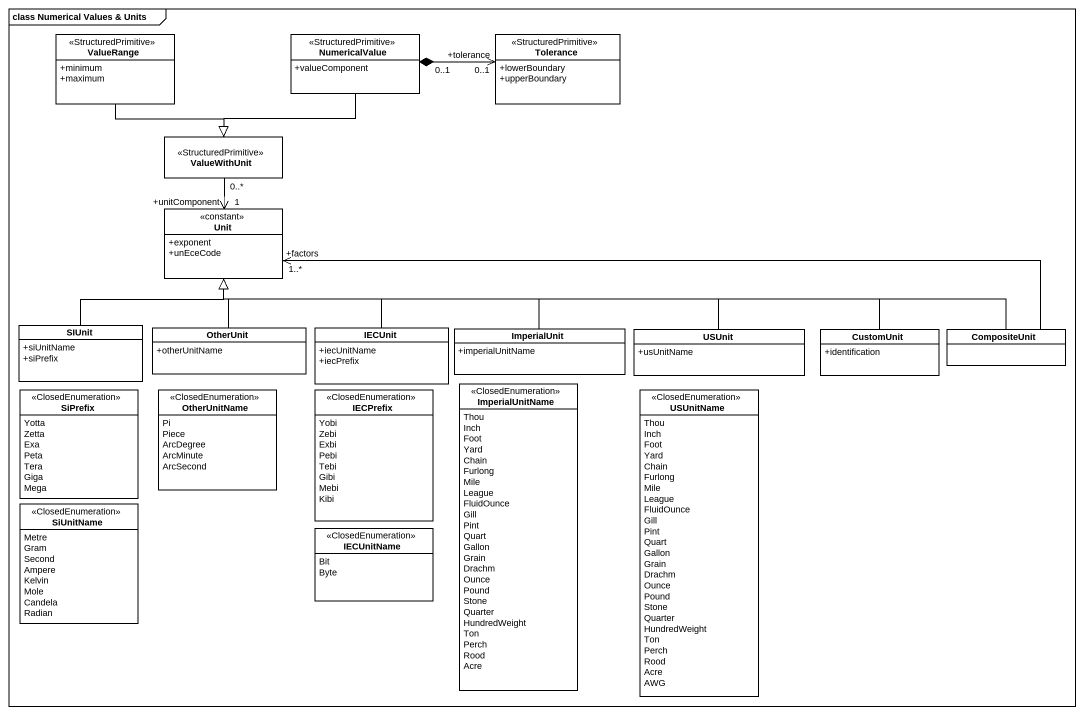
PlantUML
@startuml
mainframe class Numerical Values & Units
hide circle
hide empty members
skinparam classAttributeIconSize 0
class ValueRange <<StructuredPrimitive>> {
  +minimum
  +maximum
}
class NumericalValue <<StructuredPrimitive>> {
  +valueComponent
}
class Tolerance <<StructuredPrimitive>> {
  +lowerBoundary
  +upperBoundary
}
class ValueWithUnit <<StructuredPrimitive>>
class Unit <<constant>> {
  +exponent
  +unEceCode
}
class SIUnit {
  +siUnitName
  +siPrefix
}
class OtherUnit {
  +otherUnitName
}
class IECUnit {
  +iecUnitName
  +iecPrefix
}
class ImperialUnit {
  +imperialUnitName
}
class USUnit {
  +usUnitName
}
class CustomUnit {
  +identification
}
class CompositeUnit
enum ImperialUnitName <<ClosedEnumeration>> {
  Thou
  Inch
  Foot
  Yard
  Chain
  Furlong
  Mile
  League
  FluidOunce
  Gill
  Pint
  Quart
  Gallon
  Grain
  Drachm
  Ounce
  Pound
  Stone
  Quarter
  HundredWeight
  Ton
  Perch
  Rood
  Acre
}
enum SiPrefix <<ClosedEnumeration>> {
  Yotta
  Zetta
  Exa
  Peta
  Tera
  Giga
  Mega
}
enum OtherUnitName <<ClosedEnumeration>> {
  Pi
  Piece
  ArcDegree
  ArcMinute
  ArcSecond
}
enum IECPrefix <<ClosedEnumeration>> {
  Yobi
  Zebi
  Exbi
  Pebi
  Tebi
  Gibi
  Mebi
  Kibi
}
enum USUnitName <<ClosedEnumeration>> {
  Thou
  Inch
  Foot
  Yard
  Chain
  Furlong
  Mile
  League
  FluidOunce
  Gill
  Pint
  Quart
  Gallon
  Grain
  Drachm
  Ounce
  Pound
  Stone
  Quarter
  HundredWeight
  Ton
  Perch
  Rood
  Acre
  AWG
}
enum SiUnitName <<ClosedEnumeration>> {
  Metre
  Gram
  Second
  Ampere
  Kelvin
  Mole
  Candela
  Radian
}
enum IECUnitName <<ClosedEnumeration>> {
  Bit
  Byte
}
ValueRange --|> ValueWithUnit
NumericalValue "0..1" *-right-> "+tolerance\n0..1" Tolerance
NumericalValue --|> ValueWithUnit
ValueWithUnit "0..*" --> "+unitComponent\n1" Unit
SIUnit -up-|> Unit
OtherUnit -up-|> Unit
IECUnit -up-|> Unit
ImperialUnit -left-|> Unit
USUnit -left-|> Unit
CustomUnit -left-|> Unit
CompositeUnit -left-> "+factors\n1..*" Unit
CompositeUnit -left-|> Unit
@enduml
